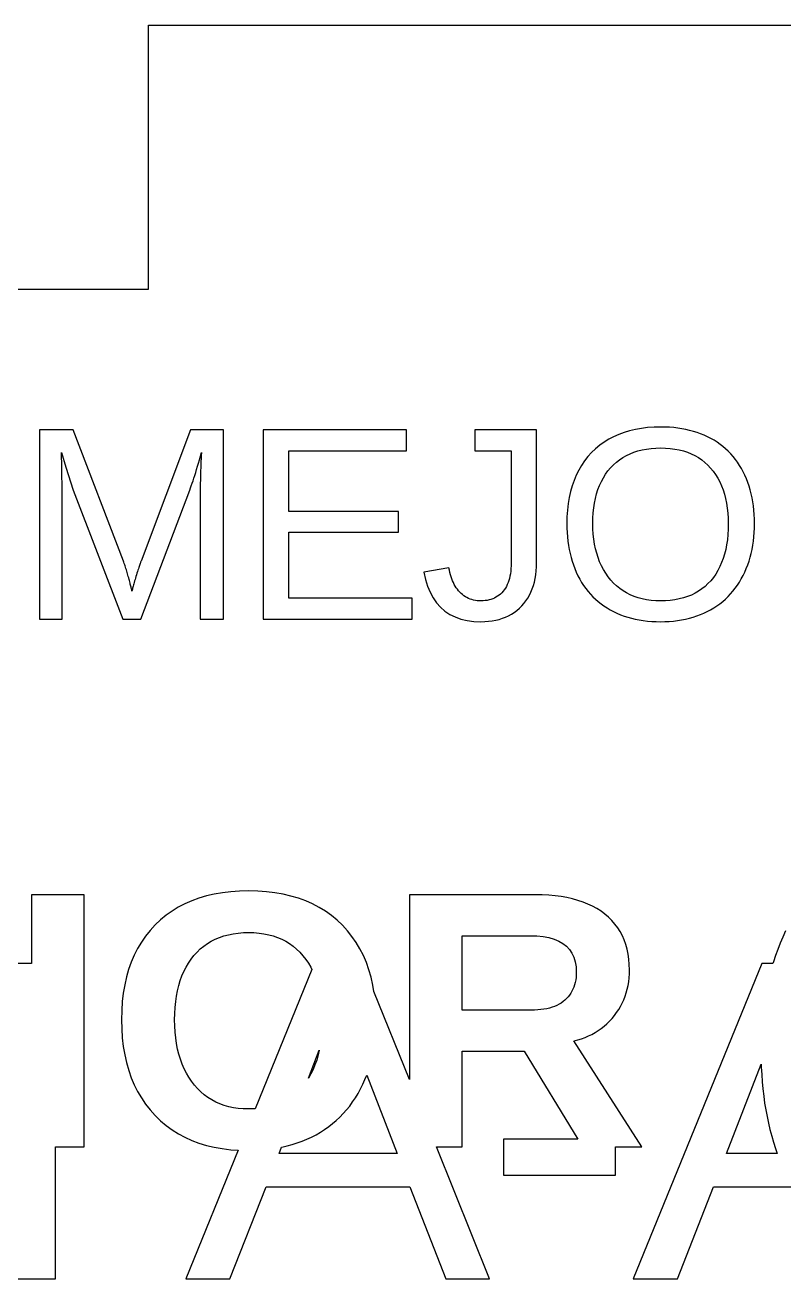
# Model space of a CAD drawing. Header units: metres. Extents: x -140 to 140, y -90 to 90.
# Drawn here: x 78.13 to 89.63, y -70 to -51 of the extents above; entities that cross this region are included whole.
import ezdxf

# ---------------------------------------------------------------- set-up
doc = ezdxf.new("R2010")
doc.units = ezdxf.units.M

msp = doc.modelspace()

# ---------------------------------------------------------------- linework, layer by layer
for p, q in [((80, -55), (80, -51)), ((80, -51), (129, -51)), ((70, -55), (80, -55)), ((78.8595, -57.1336), (78.3489, -57.1336)), ((78.3489, -57.1336), (78.3489, -60)), ((79.6224, -59.1212), (78.8595, -57.1336)), ((80.6376, -57.1336), (79.8889, -59.1212)), ((81.136, -57.1336), (80.6376, -57.1336)), ((81.136, -60), (81.136, -57.1336)), ((83.9132, -57.1336), (81.7384, -57.1336)), ((81.7384, -57.1336), (81.7384, -60)), ((83.9132, -57.4509), (83.9132, -57.1336)), ((85.8846, -57.1336), (84.9468, -57.1336)), ((84.9468, -57.1336), (84.9468, -57.4509)), ((85.8846, -59.1456), (85.8846, -57.1336)), ((87.2097, -57.1734), (87.1291, -57.2032)), ((87.2938, -57.1482), (87.2097, -57.1734)), ((87.3814, -57.1275), (87.2938, -57.1482)), ((87.4724, -57.1115), (87.3814, -57.1275)), ((87.567, -57.1), (87.4724, -57.1115)), ((87.665, -57.0931), (87.567, -57.1)), ((87.7666, -57.0909), (87.665, -57.0931)), ((87.8332, -57.0919), (87.7666, -57.0909)), ((87.8984, -57.095), (87.8332, -57.0919)), ((87.9623, -57.1001), (87.8984, -57.095)), ((88.0247, -57.1073), (87.9623, -57.1001)), ((88.0859, -57.1166), (88.0247, -57.1073)), ((88.1456, -57.1279), (88.0859, -57.1166)), ((88.204, -57.1413), (88.1456, -57.1279)), ((88.261, -57.1567), (88.204, -57.1413)), ((88.3166, -57.1742), (88.261, -57.1567)), ((88.3708, -57.1938), (88.3166, -57.1742)), ((86.8416, -57.3683), (86.7785, -57.4211)), ((86.9083, -57.3202), (86.8416, -57.3683)), ((86.9784, -57.2766), (86.9083, -57.3202)), ((87.052, -57.2376), (86.9784, -57.2766)), ((87.1291, -57.2032), (87.052, -57.2376)), ((88.4237, -57.2154), (88.3708, -57.1938)), ((88.4752, -57.2391), (88.4237, -57.2154)), ((88.5254, -57.2648), (88.4752, -57.2391)), ((88.5739, -57.2925), (88.5254, -57.2648)), ((88.6207, -57.322), (88.5739, -57.2925)), ((88.6656, -57.3535), (88.6207, -57.322)), ((88.7088, -57.3867), (88.6656, -57.3535)), ((78.6866, -57.7032), (78.6805, -57.4774)), ((78.6805, -57.4774), (78.7476, -57.7012)), ((80.7742, -57.5857), (80.7892, -57.5325)), ((80.7892, -57.5325), (80.8044, -57.4774)), ((80.7992, -57.5681), (80.7969, -57.6139)), ((80.8017, -57.5226), (80.7992, -57.5681)), ((80.8044, -57.4774), (80.8017, -57.5226)), ((82.127, -58.3705), (82.127, -57.4509)), ((82.127, -57.4509), (83.9132, -57.4509)), ((84.9468, -57.4509), (85.4981, -57.4509)), ((85.4981, -57.4509), (85.4981, -59.1537)), ((86.6632, -57.5398), (86.612, -57.6048)), ((86.7189, -57.4784), (86.6632, -57.5398)), ((86.7785, -57.4211), (86.7189, -57.4784)), ((87.1416, -57.5864), (87.1921, -57.5525)), ((87.1921, -57.5525), (87.2454, -57.5222)), ((87.2454, -57.5222), (87.3013, -57.4955)), ((87.3013, -57.4955), (87.3598, -57.4724)), ((87.3598, -57.4724), (87.421, -57.4528)), ((87.421, -57.4528), (87.4848, -57.4367)), ((87.4848, -57.4367), (87.5513, -57.4243)), ((87.5513, -57.4243), (87.6204, -57.4153)), ((87.6204, -57.4153), (87.6922, -57.41)), ((87.6922, -57.41), (87.7666, -57.4082)), ((87.7666, -57.4082), (87.8404, -57.41)), ((87.8404, -57.41), (87.9116, -57.4154)), ((87.9116, -57.4154), (87.9802, -57.4245)), ((87.9802, -57.4245), (88.0461, -57.4371)), ((88.0461, -57.4371), (88.1095, -57.4534)), ((88.1095, -57.4534), (88.1702, -57.4732)), ((88.1702, -57.4732), (88.2284, -57.4967)), ((88.2284, -57.4967), (88.2839, -57.5238)), ((88.2839, -57.5238), (88.3368, -57.5545)), ((88.3368, -57.5545), (88.3871, -57.5888)), ((88.7502, -57.4219), (88.7088, -57.3867)), ((88.7898, -57.4589), (88.7502, -57.4219)), ((88.8276, -57.4978), (88.7898, -57.4589)), ((88.8636, -57.5386), (88.8276, -57.4978)), ((88.8978, -57.5812), (88.8636, -57.5386)), ((78.6947, -58.0877), (78.6866, -57.7032)), ((78.7476, -57.7012), (78.8615, -58.047)), ((80.7167, -57.7797), (80.7307, -57.734)), ((80.7307, -57.734), (80.7449, -57.6864)), ((80.7449, -57.6864), (80.7594, -57.637)), ((80.7594, -57.637), (80.7742, -57.5857)), ((80.7914, -57.753), (80.79, -57.7999)), ((80.793, -57.7063), (80.7914, -57.753)), ((80.7948, -57.66), (80.793, -57.7063)), ((80.7969, -57.6139), (80.7948, -57.66)), ((86.5229, -57.7453), (86.485, -57.8209)), ((86.5652, -57.6733), (86.5229, -57.7453)), ((86.612, -57.6048), (86.5652, -57.6733)), ((86.9294, -57.8077), (86.966, -57.757)), ((86.966, -57.757), (87.0057, -57.7093)), ((87.0057, -57.7093), (87.0483, -57.6648)), ((87.0483, -57.6648), (87.0936, -57.6238)), ((87.0936, -57.6238), (87.1416, -57.5864)), ((88.3871, -57.5888), (88.4348, -57.6267)), ((88.4348, -57.6267), (88.4799, -57.6682)), ((88.4799, -57.6682), (88.5223, -57.7134)), ((88.5223, -57.7134), (88.5619, -57.7617)), ((88.9302, -57.6257), (88.8978, -57.5812)), ((88.9608, -57.672), (88.9302, -57.6257)), ((88.9897, -57.7203), (88.9608, -57.672)), ((89.0167, -57.7704), (88.9897, -57.7203)), ((80.6503, -57.98), (80.6631, -57.9437)), ((80.6631, -57.9437), (80.6761, -57.9055)), ((80.6761, -57.9055), (80.6894, -57.8655)), ((80.6894, -57.8655), (80.7029, -57.8235)), ((80.7029, -57.8235), (80.7167, -57.7797)), ((80.787, -57.9425), (80.7865, -57.9906)), ((80.7878, -57.8947), (80.787, -57.9425)), ((80.7888, -57.8472), (80.7878, -57.8947)), ((80.79, -57.7999), (80.7888, -57.8472)), ((86.4516, -57.9001), (86.4227, -57.9828)), ((86.485, -57.8209), (86.4516, -57.9001)), ((86.8389, -57.9767), (86.8659, -57.9175)), ((86.8659, -57.9175), (86.8961, -57.8611)), ((86.8961, -57.8611), (86.9294, -57.8077)), ((88.5619, -57.7617), (88.5983, -57.8127)), ((88.5983, -57.8127), (88.6316, -57.8665)), ((88.6316, -57.8665), (88.6616, -57.9229)), ((88.6616, -57.9229), (88.6885, -57.9821)), ((89.0418, -57.8221), (89.0167, -57.7704)), ((89.0649, -57.8752), (89.0418, -57.8221)), ((89.086, -57.9298), (89.0649, -57.8752)), ((89.1051, -57.9858), (89.086, -57.9298)), ((78.6947, -60), (78.6947, -58.0877)), ((78.8615, -58.047), (79.6122, -60)), ((79.8848, -60), (80.6254, -58.047)), ((80.6254, -58.047), (80.6377, -58.0145)), ((80.6377, -58.0145), (80.6503, -57.98)), ((80.7862, -58.039), (80.7861, -58.0877)), ((80.7861, -58.0877), (80.7861, -60)), ((80.7865, -57.9906), (80.7862, -58.039)), ((86.3982, -58.069), (86.3781, -58.1588)), ((86.4227, -57.9828), (86.3982, -58.069)), ((86.7769, -58.1715), (86.7944, -58.1037)), ((86.7944, -58.1037), (86.815, -58.0388)), ((86.815, -58.0388), (86.8389, -57.9767)), ((88.6885, -57.9821), (88.7123, -58.044)), ((88.7123, -58.044), (88.7329, -58.1087)), ((88.7329, -58.1087), (88.7503, -58.176)), ((89.1222, -58.0432), (89.1051, -57.9858)), ((89.1373, -58.102), (89.1222, -58.0432)), ((89.1504, -58.1622), (89.1373, -58.102)), ((86.3625, -58.2522), (86.3514, -58.3491)), ((86.3781, -58.1588), (86.3625, -58.2522)), ((86.7435, -58.3922), (86.7515, -58.3158)), ((86.7515, -58.3158), (86.7626, -58.2422)), ((86.7626, -58.2422), (86.7769, -58.1715)), ((88.7503, -58.176), (88.7645, -58.2461)), ((88.7645, -58.2461), (88.7756, -58.3189)), ((88.7756, -58.3189), (88.7835, -58.3944)), ((89.1614, -58.2239), (89.1504, -58.1622)), ((89.1705, -58.287), (89.1614, -58.2239)), ((89.1775, -58.3515), (89.1705, -58.287)), ((83.7911, -58.3705), (82.127, -58.3705)), ((83.7911, -58.6838), (83.7911, -58.3705)), ((86.3447, -58.4496), (86.3425, -58.5536)), ((86.3514, -58.3491), (86.3447, -58.4496)), ((86.7372, -58.5536), (86.7388, -58.4714)), ((86.7388, -58.4714), (86.7435, -58.3922)), ((88.7835, -58.3944), (88.7883, -58.4726)), ((88.7883, -58.4726), (88.7898, -58.5536)), ((89.1825, -58.4174), (89.1775, -58.3515)), ((89.1856, -58.4848), (89.1825, -58.4174)), ((89.1866, -58.5536), (89.1856, -58.4848)), ((82.127, -59.6826), (82.127, -58.6838)), ((82.127, -58.6838), (83.7911, -58.6838)), ((86.3425, -58.5536), (86.3435, -58.6224)), ((86.3435, -58.6224), (86.3465, -58.6898)), ((86.3465, -58.6898), (86.3515, -58.756)), ((86.7388, -58.6352), (86.7372, -58.5536)), ((86.7436, -58.7142), (86.7388, -58.6352)), ((88.7883, -58.6381), (88.7836, -58.7197)), ((88.7898, -58.5536), (88.7883, -58.6381)), ((89.1774, -58.7551), (89.1825, -58.6893)), ((89.1825, -58.6893), (89.1855, -58.6221)), ((89.1855, -58.6221), (89.1866, -58.5536)), ((86.3515, -58.756), (86.3585, -58.8208)), ((86.3585, -58.8208), (86.3675, -58.8843)), ((86.3675, -58.8843), (86.3785, -58.9464)), ((86.7516, -58.7905), (86.7436, -58.7142)), ((86.7629, -58.8642), (86.7516, -58.7905)), ((86.7773, -58.9353), (86.7629, -58.8642)), ((88.7647, -58.8739), (88.7506, -58.9465)), ((88.7757, -58.7983), (88.7647, -58.8739)), ((88.7836, -58.7197), (88.7757, -58.7983)), ((89.1499, -58.9447), (89.1611, -58.8829)), ((89.1611, -58.8829), (89.1703, -58.8196)), ((89.1703, -58.8196), (89.1774, -58.7551)), ((86.3785, -58.9464), (86.3915, -59.0072)), ((86.3915, -59.0072), (86.4064, -59.0667)), ((86.4064, -59.0667), (86.4234, -59.1248)), ((86.795, -59.0038), (86.7773, -58.9353)), ((86.8159, -59.0696), (86.795, -59.0038)), ((86.84, -59.1327), (86.8159, -59.0696)), ((88.7129, -59.0826), (88.6893, -59.1462)), ((88.7333, -59.016), (88.7129, -59.0826)), ((88.7506, -58.9465), (88.7333, -59.016)), ((89.1042, -59.1225), (89.1215, -59.0645)), ((89.1215, -59.0645), (89.1367, -59.0053)), ((89.1367, -59.0053), (89.1499, -58.9447)), ((79.6286, -59.1397), (79.6224, -59.1212)), ((79.6348, -59.1585), (79.6286, -59.1397)), ((79.641, -59.1775), (79.6348, -59.1585)), ((79.6471, -59.1967), (79.641, -59.1775)), ((79.6532, -59.216), (79.6471, -59.1967)), ((79.6593, -59.2356), (79.6532, -59.216)), ((79.6653, -59.2554), (79.6593, -59.2356)), ((79.6713, -59.2754), (79.6653, -59.2554)), ((79.6773, -59.2957), (79.6713, -59.2754)), ((79.8409, -59.2597), (79.8339, -59.2816)), ((79.8475, -59.2393), (79.8409, -59.2597)), ((79.8537, -59.2204), (79.8475, -59.2393)), ((79.8595, -59.2029), (79.8537, -59.2204)), ((79.8649, -59.1868), (79.8595, -59.2029)), ((79.8699, -59.1722), (79.8649, -59.1868)), ((79.8745, -59.1591), (79.8699, -59.1722)), ((79.8787, -59.1474), (79.8745, -59.1591)), ((79.8825, -59.1372), (79.8787, -59.1474)), ((79.8859, -59.1285), (79.8825, -59.1372)), ((79.8889, -59.1212), (79.8859, -59.1285)), ((84.5562, -59.2249), (84.1758, -59.288)), ((84.5623, -59.2606), (84.5562, -59.2249)), ((84.5696, -59.2951), (84.5623, -59.2606)), ((85.4916, -59.2761), (85.4865, -59.3137)), ((85.4952, -59.2369), (85.4916, -59.2761)), ((85.4974, -59.1961), (85.4952, -59.2369)), ((85.4981, -59.1537), (85.4974, -59.1961)), ((85.8726, -59.3286), (85.8793, -59.2697)), ((85.8793, -59.2697), (85.8833, -59.2087)), ((85.8833, -59.2087), (85.8846, -59.1456)), ((86.4234, -59.1248), (86.4424, -59.1816)), ((86.4424, -59.1816), (86.4634, -59.237)), ((86.4634, -59.237), (86.4864, -59.2912)), ((86.8673, -59.1933), (86.84, -59.1327)), ((86.8979, -59.2512), (86.8673, -59.1933)), ((86.9316, -59.3064), (86.8979, -59.2512)), ((88.6328, -59.2644), (88.5998, -59.319)), ((88.6626, -59.2068), (88.6328, -59.2644)), ((88.6893, -59.1462), (88.6626, -59.2068)), ((89.0401, -59.2883), (89.0635, -59.2343)), ((89.0635, -59.2343), (89.0848, -59.179)), ((89.0848, -59.179), (89.1042, -59.1225)), ((79.6832, -59.3161), (79.6773, -59.2957)), ((79.6891, -59.3367), (79.6832, -59.3161)), ((79.6949, -59.3575), (79.6891, -59.3367)), ((79.7007, -59.3785), (79.6949, -59.3575)), ((79.7063, -59.3992), (79.7007, -59.3785)), ((79.7117, -59.419), (79.7063, -59.3992)), ((79.7167, -59.4378), (79.7117, -59.419)), ((79.7215, -59.4558), (79.7167, -59.4378)), ((79.7259, -59.4729), (79.7215, -59.4558)), ((79.7784, -59.4647), (79.7732, -59.4837)), ((79.7841, -59.4447), (79.7784, -59.4647)), ((79.7902, -59.4237), (79.7841, -59.4447)), ((79.7967, -59.4017), (79.7902, -59.4237)), ((79.8036, -59.3787), (79.7967, -59.4017)), ((79.811, -59.3547), (79.8036, -59.3787)), ((79.8187, -59.3297), (79.811, -59.3547)), ((79.8265, -59.3049), (79.8187, -59.3297)), ((79.8339, -59.2816), (79.8265, -59.3049)), ((84.1758, -59.288), (84.2002, -59.3993)), ((84.2002, -59.3993), (84.2317, -59.5018)), ((84.578, -59.3283), (84.5696, -59.2951)), ((84.5874, -59.3603), (84.578, -59.3283)), ((84.5979, -59.3911), (84.5874, -59.3603)), ((84.6095, -59.4207), (84.5979, -59.3911)), ((84.6222, -59.449), (84.6095, -59.4207)), ((84.6359, -59.4761), (84.6222, -59.449)), ((85.4519, -59.448), (85.4396, -59.4776)), ((85.4627, -59.4168), (85.4519, -59.448)), ((85.4721, -59.384), (85.4627, -59.4168)), ((85.48, -59.3497), (85.4721, -59.384)), ((85.4865, -59.3137), (85.48, -59.3497)), ((85.8365, -59.4926), (85.8512, -59.44)), ((85.8512, -59.44), (85.8633, -59.3854)), ((85.8633, -59.3854), (85.8726, -59.3286)), ((86.4864, -59.2912), (86.5114, -59.3439)), ((86.5114, -59.3439), (86.5382, -59.3951)), ((86.5382, -59.3951), (86.5669, -59.4444)), ((86.5669, -59.4444), (86.5974, -59.4918)), ((86.9686, -59.3591), (86.9316, -59.3064)), ((87.0087, -59.409), (86.9686, -59.3591)), ((87.0518, -59.4558), (87.0087, -59.409)), ((87.0973, -59.4989), (87.0518, -59.4558)), ((88.4821, -59.4645), (88.4372, -59.5062)), ((88.5244, -59.4192), (88.4821, -59.4645)), ((88.5636, -59.3706), (88.5244, -59.4192)), ((88.5998, -59.319), (88.5636, -59.3706)), ((88.9273, -59.4884), (88.9582, -59.4411)), ((88.9582, -59.4411), (88.9873, -59.3919)), ((88.9873, -59.3919), (89.0146, -59.3409)), ((89.0146, -59.3409), (89.0401, -59.2883)), ((79.73, -59.489), (79.7259, -59.4729)), ((79.7339, -59.5043), (79.73, -59.489)), ((79.7374, -59.5186), (79.7339, -59.5043)), ((79.7406, -59.5321), (79.7374, -59.5186)), ((79.7436, -59.5446), (79.7406, -59.5321)), ((79.7462, -59.5563), (79.7436, -59.5446)), ((79.7485, -59.567), (79.7462, -59.5563)), ((79.7506, -59.5769), (79.7485, -59.567)), ((79.7533, -59.5638), (79.7506, -59.5769)), ((79.7564, -59.5498), (79.7533, -59.5638)), ((79.76, -59.5348), (79.7564, -59.5498)), ((79.764, -59.5188), (79.76, -59.5348)), ((79.7684, -59.5018), (79.764, -59.5188)), ((79.7732, -59.4837), (79.7684, -59.5018)), ((84.2317, -59.5018), (84.2702, -59.5953)), ((84.2702, -59.5953), (84.3157, -59.6799)), ((84.6508, -59.5019), (84.6359, -59.4761)), ((84.6667, -59.5266), (84.6508, -59.5019)), ((84.6837, -59.55), (84.6667, -59.5266)), ((84.7018, -59.5722), (84.6837, -59.55)), ((84.721, -59.5932), (84.7018, -59.5722)), ((84.7411, -59.6127), (84.721, -59.5932)), ((84.7619, -59.6307), (84.7411, -59.6127)), ((84.7836, -59.6471), (84.7619, -59.6307)), ((84.806, -59.662), (84.7836, -59.6471)), ((85.2924, -59.6557), (85.2689, -59.6703)), ((85.3149, -59.6393), (85.2924, -59.6557)), ((85.3363, -59.6212), (85.3149, -59.6393)), ((85.3567, -59.6014), (85.3363, -59.6212)), ((85.376, -59.5799), (85.3567, -59.6014)), ((85.3941, -59.5567), (85.376, -59.5799)), ((85.4107, -59.532), (85.3941, -59.5567)), ((85.4259, -59.5056), (85.4107, -59.532)), ((85.4396, -59.4776), (85.4259, -59.5056)), ((85.751, -59.6818), (85.7764, -59.6377)), ((85.7764, -59.6377), (85.7991, -59.5914)), ((85.7991, -59.5914), (85.8192, -59.5431)), ((85.8192, -59.5431), (85.8365, -59.4926)), ((86.5974, -59.4918), (86.6296, -59.5372)), ((86.6296, -59.5372), (86.6637, -59.5809)), ((86.6637, -59.5809), (86.6995, -59.6226)), ((86.6995, -59.6226), (86.7371, -59.6624)), ((87.1453, -59.5382), (87.0973, -59.4989)), ((87.1958, -59.5737), (87.1453, -59.5382)), ((87.2488, -59.6056), (87.1958, -59.5737)), ((87.3043, -59.6336), (87.2488, -59.6056)), ((87.3623, -59.658), (87.3043, -59.6336)), ((87.4228, -59.6786), (87.3623, -59.658)), ((88.2301, -59.6366), (88.1715, -59.6601)), ((88.286, -59.6094), (88.2301, -59.6366)), ((88.3391, -59.5786), (88.286, -59.6094)), ((88.3895, -59.5442), (88.3391, -59.5786)), ((88.4372, -59.5062), (88.3895, -59.5442)), ((88.7464, -59.6972), (88.7862, -59.6591)), ((88.7862, -59.6591), (88.8241, -59.6192)), ((88.8241, -59.6192), (88.8603, -59.5775)), ((88.8603, -59.5775), (88.8947, -59.5339)), ((88.8947, -59.5339), (88.9273, -59.4884)), ((83.9966, -59.6826), (82.127, -59.6826)), ((83.9966, -60), (83.9966, -59.6826)), ((84.3157, -59.6799), (84.3682, -59.7556)), ((84.3682, -59.7556), (84.4277, -59.8224)), ((84.4277, -59.8224), (84.4942, -59.8804)), ((84.8292, -59.6753), (84.806, -59.662)), ((84.8531, -59.687), (84.8292, -59.6753)), ((84.8779, -59.6972), (84.8531, -59.687)), ((84.9034, -59.7058), (84.8779, -59.6972)), ((84.9296, -59.7128), (84.9034, -59.7058)), ((84.9566, -59.7183), (84.9296, -59.7128)), ((84.9845, -59.7222), (84.9566, -59.7183)), ((85.013, -59.7246), (84.9845, -59.7222)), ((85.0424, -59.7254), (85.013, -59.7246)), ((85.0744, -59.7245), (85.0424, -59.7254)), ((85.1054, -59.7219), (85.0744, -59.7245)), ((85.1353, -59.7176), (85.1054, -59.7219)), ((85.1641, -59.7116), (85.1353, -59.7176)), ((85.1919, -59.7038), (85.1641, -59.7116)), ((85.2186, -59.6944), (85.1919, -59.7038)), ((85.2443, -59.6832), (85.2186, -59.6944)), ((85.2689, -59.6703), (85.2443, -59.6832)), ((85.5854, -59.8695), (85.6231, -59.837)), ((85.6231, -59.837), (85.6588, -59.8017)), ((85.6588, -59.8017), (85.6922, -59.7638)), ((85.6922, -59.7638), (85.7229, -59.7239)), ((85.7229, -59.7239), (85.751, -59.6818)), ((86.7371, -59.6624), (86.7766, -59.7003)), ((86.7766, -59.7003), (86.8178, -59.7364)), ((86.8178, -59.7364), (86.8608, -59.7705)), ((86.8608, -59.7705), (86.9056, -59.8028)), ((86.9056, -59.8028), (86.9522, -59.8332)), ((86.9522, -59.8332), (87.0006, -59.8617)), ((87.4857, -59.6954), (87.4228, -59.6786)), ((87.5512, -59.7085), (87.4857, -59.6954)), ((87.6191, -59.7179), (87.5512, -59.7085)), ((87.6896, -59.7235), (87.6191, -59.7179)), ((87.7625, -59.7254), (87.6896, -59.7235)), ((87.8375, -59.7235), (87.7625, -59.7254)), ((87.9098, -59.7181), (87.8375, -59.7235)), ((87.9793, -59.7091), (87.9098, -59.7181)), ((88.0461, -59.6964), (87.9793, -59.7091)), ((88.1102, -59.6801), (88.0461, -59.6964)), ((88.1715, -59.6601), (88.1102, -59.6801)), ((88.5213, -59.8596), (88.5699, -59.8309)), ((88.5699, -59.8309), (88.6167, -59.8002)), ((88.6167, -59.8002), (88.6617, -59.7677)), ((88.6617, -59.7677), (88.705, -59.7334)), ((88.705, -59.7334), (88.7464, -59.6972)), ((78.3489, -60), (78.6947, -60)), ((79.6122, -60), (79.8848, -60)), ((80.7861, -60), (81.136, -60)), ((81.7384, -60), (83.9966, -60)), ((84.4942, -59.8804), (84.5677, -59.9293)), ((84.5677, -59.9293), (84.6482, -59.9694)), ((84.6482, -59.9694), (84.7357, -60.0006)), ((84.7357, -60.0006), (84.8303, -60.0229)), ((84.8303, -60.0229), (84.9318, -60.0362)), ((84.9318, -60.0362), (85.0403, -60.0407)), ((85.0403, -60.0407), (85.0998, -60.0393)), ((85.0998, -60.0393), (85.1572, -60.035)), ((85.1572, -60.035), (85.2127, -60.0279)), ((85.2127, -60.0279), (85.2662, -60.018)), ((85.2662, -60.018), (85.3177, -60.0053)), ((85.3177, -60.0053), (85.3672, -59.9898)), ((85.3672, -59.9898), (85.4148, -59.9714)), ((85.4148, -59.9714), (85.4604, -59.9502)), ((85.4604, -59.9502), (85.504, -59.9261)), ((85.504, -59.9261), (85.5457, -59.8992)), ((85.5457, -59.8992), (85.5854, -59.8695)), ((87.0006, -59.8617), (87.0506, -59.8882)), ((87.0506, -59.8882), (87.1021, -59.9125)), ((87.1021, -59.9125), (87.155, -59.9348)), ((87.155, -59.9348), (87.2093, -59.9549)), ((87.2093, -59.9549), (87.265, -59.9729)), ((87.265, -59.9729), (87.3222, -59.9888)), ((87.3222, -59.9888), (87.3808, -60.0025)), ((87.3808, -60.0025), (87.4408, -60.0142)), ((87.4408, -60.0142), (87.5023, -60.0237)), ((87.5023, -60.0237), (87.5652, -60.0311)), ((87.5652, -60.0311), (87.6295, -60.0364)), ((87.6295, -60.0364), (87.6953, -60.0396)), ((87.6953, -60.0396), (87.7625, -60.0407)), ((87.7625, -60.0407), (87.8291, -60.0396)), ((87.8291, -60.0396), (87.8943, -60.0364)), ((87.8943, -60.0364), (87.9582, -60.031)), ((87.9582, -60.031), (88.0207, -60.0235)), ((88.0207, -60.0235), (88.0818, -60.0139)), ((88.0818, -60.0139), (88.1415, -60.0021)), ((88.1415, -60.0021), (88.1999, -59.9882)), ((88.1999, -59.9882), (88.2569, -59.9721)), ((88.2569, -59.9721), (88.3125, -59.9539)), ((88.3125, -59.9539), (88.3668, -59.9336)), ((88.3668, -59.9336), (88.4197, -59.9111)), ((88.4197, -59.9111), (88.4712, -59.8864)), ((88.4712, -59.8864), (88.5213, -59.8596)), ((79.0285, -64.1781), (78.2283, -64.1781)), ((78.2283, -64.1781), (78.2283, -65.2226)), ((79.0285, -68), (79.0285, -64.1781)), ((80.8805, -64.1974), (80.7667, -64.2309)), ((80.9991, -64.1699), (80.8805, -64.1974)), ((81.1224, -64.1486), (80.9991, -64.1699)), ((81.2504, -64.1333), (81.1224, -64.1486)), ((81.3831, -64.1242), (81.2504, -64.1333)), ((81.5205, -64.1211), (81.3831, -64.1242)), ((81.658, -64.1242), (81.5205, -64.1211)), ((81.7907, -64.1335), (81.658, -64.1242)), ((81.9188, -64.1489), (81.7907, -64.1335)), ((82.0421, -64.1704), (81.9188, -64.1489)), ((82.1607, -64.1982), (82.0421, -64.1704)), ((82.2747, -64.2321), (82.1607, -64.1982)), ((85.8653, -64.1781), (83.9557, -64.1781)), ((83.9557, -64.1781), (83.9557, -66.9778)), ((85.9686, -64.1798), (85.8653, -64.1781)), ((86.0682, -64.1851), (85.9686, -64.1798)), ((86.1642, -64.1938), (86.0682, -64.1851)), ((86.2564, -64.2059), (86.1642, -64.1938)), ((86.345, -64.2216), (86.2564, -64.2059)), ((80.4535, -64.3681), (80.3585, -64.4261)), ((80.5531, -64.3163), (80.4535, -64.3681)), ((80.6576, -64.2706), (80.5531, -64.3163)), ((80.7667, -64.2309), (80.6576, -64.2706)), ((82.3839, -64.2721), (82.2747, -64.2321)), ((82.4884, -64.3184), (82.3839, -64.2721)), ((82.5882, -64.3707), (82.4884, -64.3184)), ((82.6833, -64.4293), (82.5882, -64.3707)), ((86.4298, -64.2408), (86.345, -64.2216)), ((86.511, -64.2634), (86.4298, -64.2408)), ((86.5885, -64.2896), (86.511, -64.2634)), ((86.6622, -64.3192), (86.5885, -64.2896)), ((86.7323, -64.3522), (86.6622, -64.3192)), ((86.7987, -64.3888), (86.7323, -64.3522)), ((86.8614, -64.4289), (86.7987, -64.3888)), ((80.1827, -64.5603), (80.1019, -64.6365)), ((80.2682, -64.4901), (80.1827, -64.5603)), ((80.3585, -64.4261), (80.2682, -64.4901)), ((82.7738, -64.494), (82.6833, -64.4293)), ((82.8595, -64.5649), (82.7738, -64.494)), ((82.9405, -64.6419), (82.8595, -64.5649)), ((86.9205, -64.4724), (86.8614, -64.4289)), ((86.9754, -64.5192), (86.9205, -64.4724)), ((87.026, -64.569), (86.9754, -64.5192)), ((87.0722, -64.6219), (87.026, -64.569)), ((80.0265, -64.7182), (79.957, -64.8047)), ((80.1019, -64.6365), (80.0265, -64.7182)), ((81.1435, -64.802), (81.2131, -64.7834)), ((81.2131, -64.7834), (81.2856, -64.769)), ((81.2856, -64.769), (81.3611, -64.7587)), ((81.3611, -64.7587), (81.4393, -64.7525)), ((81.4393, -64.7525), (81.5205, -64.7504)), ((81.5205, -64.7504), (81.6005, -64.7525)), ((81.6005, -64.7525), (81.6777, -64.7588)), ((81.6777, -64.7588), (81.7521, -64.7691)), ((81.7521, -64.7691), (81.8237, -64.7837)), ((81.8237, -64.7837), (81.8925, -64.8024)), ((83.0161, -64.7243), (82.9405, -64.6419)), ((83.0857, -64.8114), (83.0161, -64.7243)), ((87.114, -64.6778), (87.0722, -64.6219)), ((87.1514, -64.7367), (87.114, -64.6778)), ((87.1843, -64.7987), (87.1514, -64.7367)), ((89.657, -64.7253), (89.6152, -64.8191)), ((79.8937, -64.8959), (79.8363, -64.9919)), ((79.957, -64.8047), (79.8937, -64.8959)), ((80.7864, -65), (80.8387, -64.9567)), ((80.8387, -64.9567), (80.8939, -64.9175)), ((80.8939, -64.9175), (80.952, -64.8824)), ((80.952, -64.8824), (81.0129, -64.8515)), ((81.0129, -64.8515), (81.0768, -64.8247)), ((81.0768, -64.8247), (81.1435, -64.802)), ((81.8925, -64.8024), (81.9585, -64.8253)), ((81.9585, -64.8253), (82.0217, -64.8523)), ((82.0217, -64.8523), (82.0822, -64.8835)), ((82.0822, -64.8835), (82.1398, -64.9188)), ((82.1398, -64.9188), (82.1946, -64.9583)), ((82.1946, -64.9583), (82.2467, -65.002)), ((83.1493, -64.903), (83.0857, -64.8114)), ((83.2067, -64.9991), (83.1493, -64.903)), ((84.7559, -65.9276), (84.7559, -64.7992)), ((84.7559, -64.7992), (85.7812, -64.7992)), ((85.7812, -64.7992), (85.8855, -64.8025)), ((85.8855, -64.8025), (85.9815, -64.8123)), ((85.9815, -64.8123), (86.0692, -64.8286)), ((86.0692, -64.8286), (86.1484, -64.8514)), ((86.1484, -64.8514), (86.2194, -64.8807)), ((86.2194, -64.8807), (86.282, -64.9165)), ((86.282, -64.9165), (86.3362, -64.9589)), ((86.3362, -64.9589), (86.3821, -65.0078)), ((87.2129, -64.8636), (87.1843, -64.7987)), ((87.2371, -64.9317), (87.2129, -64.8636)), ((87.2569, -65.0027), (87.2371, -64.9317)), ((89.5762, -64.9128), (89.54, -65.0065)), ((89.6152, -64.8191), (89.5762, -64.9128)), ((79.785, -65.0927), (79.7398, -65.1983)), ((79.8363, -64.9919), (79.785, -65.0927)), ((80.6073, -65.2128), (80.6472, -65.1543)), ((80.6472, -65.1543), (80.6905, -65.099)), ((80.6905, -65.099), (80.737, -65.0474)), ((80.737, -65.0474), (80.7864, -65)), ((82.2467, -65.002), (82.2959, -65.0498)), ((82.2959, -65.0498), (82.3424, -65.1017)), ((82.3424, -65.1017), (82.3858, -65.1573)), ((82.3858, -65.1573), (82.4256, -65.2161)), ((83.2582, -65.0999), (83.2067, -64.9991)), ((83.3036, -65.2053), (83.2582, -65.0999)), ((86.3821, -65.0078), (86.4197, -65.0632)), ((86.4197, -65.0632), (86.4489, -65.1251)), ((86.4489, -65.1251), (86.4698, -65.1935)), ((87.2723, -65.0768), (87.2569, -65.0027)), ((87.2833, -65.154), (87.2723, -65.0768)), ((87.2899, -65.2341), (87.2833, -65.154)), ((89.5066, -65.1002), (89.476, -65.1939)), ((89.54, -65.0065), (89.5066, -65.1002)), ((78.2283, -65.2226), (78.0095, -65.2226)), ((79.7006, -65.3087), (79.6674, -65.4239)), ((79.7398, -65.1983), (79.7006, -65.3087)), ((80.5085, -65.4078), (80.538, -65.3396)), ((80.538, -65.3396), (80.5709, -65.2745)), ((80.5709, -65.2745), (80.6073, -65.2128)), ((82.4787, -65.3111), (81.6176, -67.4212)), ((82.4256, -65.2161), (82.462, -65.2781)), ((82.462, -65.2781), (82.4787, -65.3111)), ((83.3429, -65.3152), (83.3036, -65.2053)), ((83.3762, -65.4298), (83.3429, -65.3152)), ((86.4698, -65.1935), (86.4823, -65.2684)), ((86.4823, -65.2684), (86.4865, -65.3499)), ((86.4865, -65.3499), (86.4854, -65.3913)), ((87.2921, -65.3173), (87.2899, -65.2341)), ((87.2907, -65.3784), (87.2921, -65.3173)), ((89.2965, -65.2226), (87.3469, -70)), ((89.4675, -65.2226), (89.2965, -65.2226)), ((89.476, -65.1939), (89.4675, -65.2226)), ((79.6402, -65.5438), (79.6191, -65.6685)), ((79.6674, -65.4239), (79.6402, -65.5438)), ((80.46, -65.5542), (80.4825, -65.4794)), ((80.4825, -65.4794), (80.5085, -65.4078)), ((83.4034, -65.5489), (83.3762, -65.4298)), ((83.4195, -65.6431), (83.4034, -65.5489)), ((86.4608, -65.5426), (86.4495, -65.5768)), ((86.47, -65.5069), (86.4608, -65.5426)), ((86.4772, -65.4698), (86.47, -65.5069)), ((86.4823, -65.4313), (86.4772, -65.4698)), ((86.4854, -65.3913), (86.4823, -65.4313)), ((87.2705, -65.554), (87.28, -65.4968)), ((87.28, -65.4968), (87.2867, -65.4383)), ((87.2867, -65.4383), (87.2907, -65.3784)), ((79.6191, -65.6685), (79.604, -65.798)), ((80.4132, -65.7981), (80.4253, -65.7135)), ((80.4253, -65.7135), (80.4409, -65.6322)), ((80.4409, -65.6322), (80.46, -65.5542)), ((83.9557, -66.9778), (83.4195, -65.6431)), ((86.3622, -65.7261), (86.3385, -65.7517)), ((86.3837, -65.6992), (86.3622, -65.7261)), ((86.4032, -65.6707), (86.3837, -65.6992)), ((86.4207, -65.6409), (86.4032, -65.6707)), ((86.4361, -65.6095), (86.4207, -65.6409)), ((86.4495, -65.5768), (86.4361, -65.6095)), ((87.2058, -65.7699), (87.226, -65.7178)), ((87.226, -65.7178), (87.2435, -65.6645)), ((87.2435, -65.6645), (87.2584, -65.6099)), ((87.2584, -65.6099), (87.2705, -65.554)), ((79.604, -65.798), (79.595, -65.9323)), ((80.3993, -65.9771), (80.4045, -65.886)), ((80.4045, -65.886), (80.4132, -65.7981)), ((85.8029, -65.9276), (84.7559, -65.9276)), ((85.8537, -65.9267), (85.8029, -65.9276)), ((85.9026, -65.9241), (85.8537, -65.9267)), ((85.9495, -65.9196), (85.9026, -65.9241)), ((85.9945, -65.9133), (85.9495, -65.9196)), ((86.0376, -65.9052), (85.9945, -65.9133)), ((86.0787, -65.8953), (86.0376, -65.9052)), ((86.118, -65.8836), (86.0787, -65.8953)), ((86.1552, -65.8701), (86.118, -65.8836)), ((86.1906, -65.8549), (86.1552, -65.8701)), ((86.2241, -65.8378), (86.1906, -65.8549)), ((86.2556, -65.8189), (86.2241, -65.8378)), ((86.2852, -65.7982), (86.2556, -65.8189)), ((86.3129, -65.7758), (86.2852, -65.7982)), ((86.3385, -65.7517), (86.3129, -65.7758)), ((87.0979, -65.9649), (87.1289, -65.9181)), ((87.1289, -65.9181), (87.1573, -65.87)), ((87.1573, -65.87), (87.1829, -65.8206)), ((87.1829, -65.8206), (87.2058, -65.7699)), ((79.595, -65.9323), (79.5919, -66.0714)), ((79.5919, -66.0714), (79.595, -66.211)), ((80.3976, -66.0714), (80.3993, -65.9771)), ((80.3994, -66.1666), (80.3976, -66.0714)), ((86.9505, -66.1344), (86.9903, -66.0954)), ((86.9903, -66.0954), (87.0282, -66.0541)), ((87.0282, -66.0541), (87.0642, -66.0104)), ((87.0642, -66.0104), (87.0979, -65.9649)), ((79.595, -66.211), (79.604, -66.3459)), ((80.4047, -66.2587), (80.3994, -66.1666)), ((80.4135, -66.3476), (80.4047, -66.2587)), ((86.672, -66.3186), (86.7232, -66.2938)), ((86.7232, -66.2938), (86.7724, -66.2666)), ((86.7724, -66.2666), (86.8198, -66.2371)), ((86.8198, -66.2371), (86.8653, -66.2052)), ((86.8653, -66.2052), (86.9089, -66.171)), ((86.9089, -66.171), (86.9505, -66.1344)), ((79.604, -66.3459), (79.6192, -66.4762)), ((79.6192, -66.4762), (79.6404, -66.6019)), ((80.4259, -66.4334), (80.4135, -66.3476)), ((80.4419, -66.516), (80.4259, -66.4334)), ((86.4485, -66.3942), (86.5072, -66.3788)), ((87.482, -68), (86.4485, -66.3942)), ((86.5072, -66.3788), (86.5641, -66.3611)), ((86.5641, -66.3611), (86.619, -66.341)), ((86.619, -66.341), (86.672, -66.3186)), ((79.6404, -66.6019), (79.6676, -66.7229)), ((80.4614, -66.5954), (80.4419, -66.516)), ((80.4845, -66.6717), (80.4614, -66.5954)), ((80.5111, -66.7448), (80.4845, -66.6717)), ((82.4255, -66.9585), (82.5903, -66.5345)), ((82.5508, -66.6838), (82.5249, -66.7573)), ((82.5733, -66.6068), (82.5508, -66.6838)), ((82.5903, -66.5345), (82.5733, -66.6068)), ((84.7559, -68), (84.7559, -66.5488)), ((84.7559, -66.5488), (85.6944, -66.5488)), ((85.6944, -66.5488), (86.5107, -67.8843)), ((79.6676, -66.7229), (79.7009, -66.8392)), ((79.7009, -66.8392), (79.7402, -66.951)), ((80.5412, -66.8147), (80.5111, -66.7448)), ((80.5749, -66.8815), (80.5412, -66.8147)), ((82.4956, -66.8273), (82.4628, -66.8938)), ((82.5249, -66.7573), (82.4956, -66.8273)), ((88.7642, -68.0979), (89.2894, -66.7471)), ((89.2894, -66.7471), (89.2906, -66.7898)), ((89.2906, -66.7898), (89.2962, -66.9023)), ((79.7402, -66.951), (79.7856, -67.0581)), ((79.7856, -67.0581), (79.837, -67.1605)), ((80.6122, -66.9451), (80.5749, -66.8815)), ((80.653, -67.0056), (80.6122, -66.9451)), ((80.6973, -67.0629), (80.653, -67.0056)), ((80.7447, -67.1164), (80.6973, -67.0629)), ((82.4266, -66.9568), (82.4255, -66.9585)), ((82.4628, -66.8938), (82.4266, -66.9568)), ((83.2158, -67.1212), (83.2507, -67.0506)), ((83.2507, -67.0506), (83.2828, -66.9784)), ((83.2828, -66.9784), (83.3085, -66.9138)), ((83.3085, -66.9138), (83.7694, -68.0979)), ((89.2962, -66.9023), (89.3041, -67.0129)), ((89.3041, -67.0129), (89.3142, -67.1218)), ((79.837, -67.1605), (79.8945, -67.2583)), ((79.8945, -67.2583), (79.958, -67.3515)), ((80.7947, -67.1657), (80.7447, -67.1164)), ((80.8473, -67.2107), (80.7947, -67.1657)), ((80.9024, -67.2514), (80.8473, -67.2107)), ((80.9601, -67.2878), (80.9024, -67.2514)), ((83.0961, -67.3189), (83.1384, -67.2555)), ((83.1384, -67.2555), (83.1783, -67.1896)), ((83.1783, -67.1896), (83.2158, -67.1212)), ((89.3142, -67.1218), (89.3266, -67.229)), ((89.3266, -67.229), (89.3412, -67.3343)), ((79.958, -67.3515), (80.0276, -67.4401)), ((80.0276, -67.4401), (80.1033, -67.524)), ((81.0205, -67.32), (80.9601, -67.2878)), ((81.0834, -67.3478), (81.0205, -67.32)), ((81.1489, -67.3714), (81.0834, -67.3478)), ((81.2169, -67.3907), (81.1489, -67.3714)), ((81.2876, -67.4057), (81.2169, -67.3907)), ((81.3609, -67.4164), (81.2876, -67.4057)), ((81.4367, -67.4228), (81.3609, -67.4164)), ((81.5151, -67.425), (81.4367, -67.4228)), ((81.5963, -67.4229), (81.5151, -67.425)), ((81.6176, -67.4212), (81.5963, -67.4229)), ((82.9547, -67.4939), (83.0042, -67.4381)), ((83.0042, -67.4381), (83.0513, -67.3798)), ((83.0513, -67.3798), (83.0961, -67.3189)), ((89.3412, -67.3343), (89.358, -67.4379)), ((89.358, -67.4379), (89.3771, -67.5398)), ((80.1033, -67.524), (80.1842, -67.6024)), ((80.1842, -67.6024), (80.2698, -67.6746)), ((82.7916, -67.6463), (82.8483, -67.598)), ((82.8483, -67.598), (82.9027, -67.5472)), ((82.9027, -67.5472), (82.9547, -67.4939)), ((89.3771, -67.5398), (89.3985, -67.6399)), ((89.3985, -67.6399), (89.4221, -67.7382)), ((80.2698, -67.6746), (80.36, -67.7405)), ((80.36, -67.7405), (80.4548, -67.8001)), ((80.4548, -67.8001), (80.5542, -67.8534)), ((82.472, -67.8497), (82.5404, -67.8142)), ((82.5404, -67.8142), (82.6068, -67.776)), ((82.6068, -67.776), (82.6708, -67.7353)), ((82.6708, -67.7353), (82.7324, -67.6921)), ((82.7324, -67.6921), (82.7916, -67.6463)), ((89.4221, -67.7382), (89.4479, -67.8347)), ((78.5927, -70), (78.5927, -68)), ((78.5927, -68), (79.0285, -68)), ((80.5542, -67.8534), (80.6581, -67.9005)), ((80.6581, -67.9005), (80.7668, -67.9413)), ((80.7668, -67.9413), (80.88, -67.9758)), ((80.88, -67.9758), (80.9978, -68.004)), ((80.9978, -68.004), (81.1202, -68.026)), ((81.9825, -68.0979), (82.0189, -68.0042)), ((82.0189, -68.0042), (82.0247, -68.0031)), ((82.0247, -68.0031), (82.1036, -67.9846)), ((82.1036, -67.9846), (82.1807, -67.9633)), ((82.1807, -67.9633), (82.2561, -67.9392)), ((82.2561, -67.9392), (82.3298, -67.9122)), ((82.3298, -67.9122), (82.4017, -67.8824)), ((82.4017, -67.8824), (82.472, -67.8497)), ((85.1697, -70), (84.3663, -68)), ((84.3663, -68), (84.7559, -68)), ((86.5107, -67.8843), (85.3836, -67.8843)), ((85.3836, -67.8843), (85.3836, -68.4268)), ((87.0789, -68.4268), (87.0789, -68)), ((87.0789, -68), (87.482, -68)), ((89.4479, -67.8347), (89.476, -67.9295)), ((89.476, -67.9295), (89.5066, -68.0234)), ((81.3611, -68.0498), (80.5652, -70)), ((81.1202, -68.026), (81.2472, -68.0417)), ((81.2472, -68.0417), (81.3611, -68.0498)), ((83.7694, -68.0979), (81.9825, -68.0979)), ((89.5331, -68.0979), (88.7642, -68.0979)), ((89.5066, -68.0234), (89.5331, -68.0979)), ((85.3836, -68.4268), (87.0789, -68.4268)), ((81.2366, -70), (81.7859, -68.6031)), ((81.7859, -68.6031), (83.9626, -68.6031)), ((83.9626, -68.6031), (84.5085, -70)), ((88.0183, -70), (88.5676, -68.6031)), ((88.5676, -68.6031), (89.7572, -68.6031)), ((77.8128, -70), (78.5927, -70)), ((80.5652, -70), (81.2366, -70)), ((84.5085, -70), (85.1697, -70)), ((87.3469, -70), (88.0183, -70))]:
    msp.add_line(p, q)

doc.saveas('drawing.dxf')
